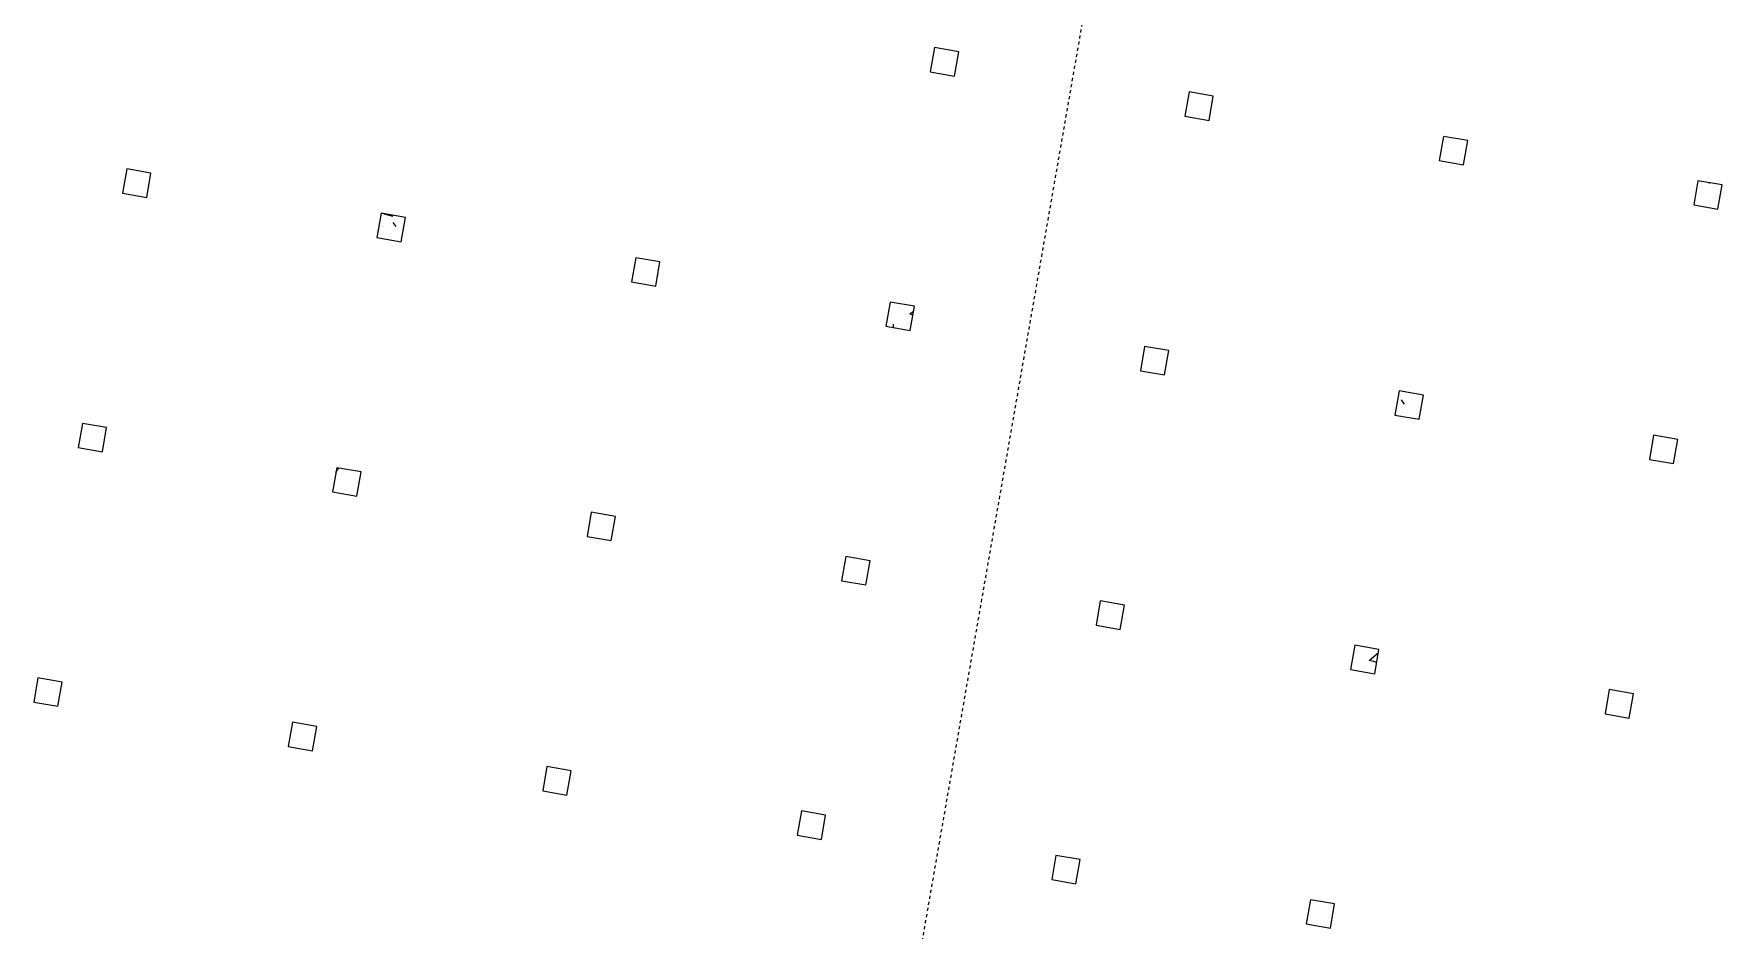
# Model space of a CAD drawing. Extents: x 274235 to 276654, y 142848 to 144425.
# Drawn here: x 276151.5 to 276206.4, y 143075.9 to 143105 of the extents above; entities that cross this region are included whole.
import ezdxf

# ---------------------------------------------------------------- set-up
doc = ezdxf.new("R2010")
doc.units = 0
doc.header["$LTSCALE"] = 1.5
doc.linetypes.add('Hidden 1_32_', pattern=[1.389063, 0.79375, -0.595313])
doc.layers.get('0').update_dxf_attribs({"linetype": 'CONTINUOUS', "lineweight": 0})
doc.layers.add('_ACM-A-DETL', color=7, linetype='CONTINUOUS', lineweight=5)
doc.layers.add('_ACM-S-STRU-CLOS', color=5, linetype='CONTINUOUS', lineweight=5)

# ---------------------------------------------------------------- blocks, each defined once
blk = doc.blocks.new('M_Concrete-Rectangular-Column - 800 x 800mm-V16-B1_Working')
at = {"layer": '_ACM-A-DETL', "color": 250}
for p, q in [((400, 400), (-400, 400)), ((-400, 400), (-400, -400)), ((400, -400), (400, 400)), ((-400, -400), (400, -400))]:
    blk.add_line(p, q, dxfattribs=at)
blk = doc.blocks.new('M_Concrete-Rectangular-Column - 800 x 800mm-V17-B1_Working')
at = {"layer": '_ACM-A-DETL', "color": 250}
for p, q in [((400, 400), (-400, 400)), ((-400, 400), (-400, -400)), ((400, -400), (400, 400)), ((-400, -400), (400, -400))]:
    blk.add_line(p, q, dxfattribs=at)
blk = doc.blocks.new('M_Concrete-Rectangular-Column - 800 x 800mm-V18-B1_Working')
at = {"layer": '_ACM-S-STRU-CLOS'}
h = blk.add_hatch(dxfattribs=at)
h.set_pattern_fill('FP_10', color=256, style=0, pattern_type=2)
h.set_pattern_definition([(50, (-924604, -663204.6), (3643.682, -318.781), [381, -4191]), (355, (-924604, -663204.6), (-704.856, 3821.136), [304.8, -3352.8]), (100.451, (-924300.5, -663231), (2938.852, 3502.332), [323.8, -3561.801]), (46.184, (-924604, -662188.6), (5421.582, -840.855), [571.5, -6286.5]), (96.636, (-924152.3, -662258.6), (4748.051, 4948.551), [485.7, -5342.702]), (351.184, (-924604, -662188.6), (4748.1, 4948.506), [457.2, -5029.2]), (21, (-924096, -662442.6), (3032.288, -2045.3045), [381, -4191]), (326, (-924096, -662442.6), (1236.042, 3683.762), [304.8, -3352.8]), (71.451, (-923843.4, -662613), (4268.343, 1638.425), [323.8, -3561.801]), (37.5, (-924604.1, -663204.6), (61.772, 1691.1008), [167.64, -3144.52, 167.64, -6601.46]), (37.5, (-924604.1, -663204.6), (61.772, 1691.1008), [-3479.8, -3235.96, 167.64, -3197.86]), (7.5, (-924604.1, -663204.6), (1336.3933, 2003.6115), [167.64, -1772.92, 167.64, -4351.02]), (7.5, (-924604.1, -663204.6), (1336.3933, 2003.6115), [-2108.2, -3068.32, 167.64, -1115.06]), (327.5, (-925737, -663204.6), (2711.8178, -114.5786), [167.64, -1102.36, -9220.2]), (327.5, (-925737, -663204.6), (2711.8178, -114.5786), [-1270, 167.64, -3794.76, -5257.8]), (327.5, (-925737, -663204.6), (2711.8178, -114.5786), [-5232.4, 167.64, -5090.16]), (317.5, (-926245, -663204.6), (2962.5856, 508.5334), [167.64, -1483.36, 167.64, -6197.6]), (317.5, (-926245, -663204.6), (2962.5856, 508.5334), [-1818.64, -2463.8, 167.64, -3566.16])])
h.paths.add_polyline_path([(400, -400), (400, 400), (-400, 400), (-400, -400)])
at = {"layer": '_ACM-A-DETL', "color": 250}
for p, q in [((400, 400), (-400, 400)), ((-400, 400), (-400, -400)), ((400, -400), (400, 400)), ((-400, -400), (400, -400))]:
    blk.add_line(p, q, dxfattribs=at)
blk = doc.blocks.new('M_Concrete-Rectangular-Column - 800 x 800mm-V19-B1_Working')
at = {"layer": '_ACM-A-DETL', "color": 250}
for p, q in [((400, 400), (-400, 400)), ((-400, 400), (-400, -400)), ((400, -400), (400, 400)), ((-400, -400), (400, -400))]:
    blk.add_line(p, q, dxfattribs=at)
blk = doc.blocks.new('M_Concrete-Rectangular-Column - 800 x 800mm-V22-B1_Working')
at = {"layer": '_ACM-S-STRU-CLOS'}
h = blk.add_hatch(dxfattribs=at)
h.set_pattern_fill('FP_13', color=256, style=0, pattern_type=2)
h.set_pattern_definition([(50, (-941404, -663204.6), (3643.682, -318.781), [381, -4191]), (355, (-941404, -663204.6), (-704.856, 3821.136), [304.8, -3352.8]), (100.451, (-941100.5, -663231), (2938.852, 3502.332), [323.8, -3561.801]), (46.184, (-941404, -662188.6), (5421.582, -840.855), [571.5, -6286.5]), (96.636, (-940952.3, -662258.6), (4748.051, 4948.551), [485.7, -5342.702]), (351.184, (-941404, -662188.6), (4748.1, 4948.506), [457.2, -5029.2]), (21, (-940896, -662442.6), (3032.288, -2045.3045), [381, -4191]), (326, (-940896, -662442.6), (1236.042, 3683.762), [304.8, -3352.8]), (71.451, (-940643.4, -662613), (4268.343, 1638.425), [323.8, -3561.801]), (37.5, (-941404.1, -663204.6), (61.772, 1691.1008), [167.64, -3144.52, 167.64, -6601.46]), (37.5, (-941404.1, -663204.6), (61.772, 1691.1008), [-3479.8, -3235.96, 167.64, -3197.86]), (7.5, (-941404.1, -663204.6), (1336.3933, 2003.6115), [167.64, -1772.92, 167.64, -4351.02]), (7.5, (-941404.1, -663204.6), (1336.3933, 2003.6115), [-2108.2, -3068.32, 167.64, -1115.06]), (327.5, (-942537, -663204.6), (2711.8178, -114.5786), [167.64, -1102.36, -9220.2]), (327.5, (-942537, -663204.6), (2711.8178, -114.5786), [-1270, 167.64, -3794.76, -5257.8]), (327.5, (-942537, -663204.6), (2711.8178, -114.5786), [-5232.4, 167.64, -5090.16]), (317.5, (-943045, -663204.6), (2962.5856, 508.5334), [167.64, -1483.36, 167.64, -6197.6]), (317.5, (-943045, -663204.6), (2962.5856, 508.5334), [-1818.64, -2463.8, 167.64, -3566.16])])
h.paths.add_polyline_path([(400, -400), (400, 400), (-400, 400), (-400, -400)])
at = {"layer": '_ACM-A-DETL', "color": 250}
for p, q in [((400, 400), (-400, 400)), ((-400, 400), (-400, -400)), ((400, -400), (400, 400)), ((-400, -400), (400, -400))]:
    blk.add_line(p, q, dxfattribs=at)
blk = doc.blocks.new('M_Concrete-Rectangular-Column - 800 x 800mm-V30-B1_Working')
at = {"layer": '_ACM-A-DETL', "color": 250}
for p, q in [((400, 400), (-400, 400)), ((-400, 400), (-400, -400)), ((400, -400), (400, 400)), ((-400, -400), (400, -400))]:
    blk.add_line(p, q, dxfattribs=at)
blk = doc.blocks.new('M_Concrete-Rectangular-Column - 800 x 800mm-V31-B1_Working')
at = {"layer": '_ACM-S-STRU-CLOS'}
h = blk.add_hatch(dxfattribs=at)
h.set_pattern_fill('FP_18', color=256, style=0, pattern_type=2)
h.set_pattern_definition([(50, (-933004, -671604.6), (3643.682, -318.781), [381, -4191]), (355, (-933004, -671604.6), (-704.856, 3821.136), [304.8, -3352.8]), (100.451, (-932700.5, -671631), (2938.852, 3502.332), [323.8, -3561.801]), (46.184, (-933004, -670588.6), (5421.582, -840.855), [571.5, -6286.5]), (96.636, (-932552.3, -670658.6), (4748.051, 4948.551), [485.7, -5342.702]), (351.184, (-933004, -670588.6), (4748.1, 4948.506), [457.2, -5029.2]), (21, (-932496, -670842.6), (3032.288, -2045.3045), [381, -4191]), (326, (-932496, -670842.6), (1236.042, 3683.762), [304.8, -3352.8]), (71.451, (-932243.4, -671013), (4268.343, 1638.425), [323.8, -3561.801]), (37.5, (-933004.1, -671604.6), (61.772, 1691.1008), [167.64, -3144.52, 167.64, -6601.46]), (37.5, (-933004.1, -671604.6), (61.772, 1691.1008), [-3479.8, -3235.96, 167.64, -3197.86]), (7.5, (-933004.1, -671604.6), (1336.3933, 2003.6115), [167.64, -1772.92, 167.64, -4351.02]), (7.5, (-933004.1, -671604.6), (1336.3933, 2003.6115), [-2108.2, -3068.32, 167.64, -1115.06]), (327.5, (-934137, -671604.6), (2711.8178, -114.5786), [167.64, -1102.36, -9220.2]), (327.5, (-934137, -671604.6), (2711.8178, -114.5786), [-1270, 167.64, -3794.76, -5257.8]), (327.5, (-934137, -671604.6), (2711.8178, -114.5786), [-5232.4, 167.64, -5090.16]), (317.5, (-934645, -671604.6), (2962.5856, 508.5334), [167.64, -1483.36, 167.64, -6197.6]), (317.5, (-934645, -671604.6), (2962.5856, 508.5334), [-1818.64, -2463.8, 167.64, -3566.16])])
h.paths.add_polyline_path([(400, -400), (400, 400), (-400, 400), (-400, -400)])
at = {"layer": '_ACM-A-DETL', "color": 250}
for p, q in [((400, 400), (-400, 400)), ((-400, 400), (-400, -400)), ((400, -400), (400, 400)), ((-400, -400), (400, -400))]:
    blk.add_line(p, q, dxfattribs=at)
blk = doc.blocks.new('M_Concrete-Rectangular-Column - 800 x 800mm-V33-B1_Working')
at = {"layer": '_ACM-A-DETL', "color": 250}
for p, q in [((400, 400), (-400, 400)), ((-400, 400), (-400, -400)), ((400, -400), (400, 400)), ((-400, -400), (400, -400))]:
    blk.add_line(p, q, dxfattribs=at)
blk = doc.blocks.new('M_Concrete-Rectangular-Column - 800 x 800mm-V41-B1_Working')
at = {"layer": '_ACM-A-DETL', "color": 250}
for p, q in [((400, 400), (-400, 400)), ((-400, 400), (-400, -400)), ((400, -400), (400, 400)), ((-400, -400), (400, -400))]:
    blk.add_line(p, q, dxfattribs=at)
blk = doc.blocks.new('M_Concrete-Rectangular-Column - 800 x 800mm-V42-B1_Working')
at = {"layer": '_ACM-S-STRU-CLOS'}
h = blk.add_hatch(dxfattribs=at)
h.set_pattern_fill('FP_25', color=256, style=0, pattern_type=2)
h.set_pattern_definition([(50, (-916204, -680004.6), (3643.682, -318.781), [381, -4191]), (355, (-916204, -680004.6), (-704.856, 3821.136), [304.8, -3352.8]), (100.451, (-915900.5, -680031), (2938.852, 3502.332), [323.8, -3561.801]), (46.184, (-916204, -678988.6), (5421.582, -840.855), [571.5, -6286.5]), (96.636, (-915752.3, -679058.6), (4748.051, 4948.551), [485.7, -5342.702]), (351.184, (-916204, -678988.6), (4748.1, 4948.506), [457.2, -5029.2]), (21, (-915696, -679242.6), (3032.288, -2045.3045), [381, -4191]), (326, (-915696, -679242.6), (1236.042, 3683.762), [304.8, -3352.8]), (71.451, (-915443.4, -679413), (4268.343, 1638.425), [323.8, -3561.801]), (37.5, (-916204.1, -680004.6), (61.772, 1691.1008), [167.64, -3144.52, 167.64, -6601.46]), (37.5, (-916204.1, -680004.6), (61.772, 1691.1008), [-3479.8, -3235.96, 167.64, -3197.86]), (7.5, (-916204.1, -680004.6), (1336.3933, 2003.6115), [167.64, -1772.92, 167.64, -4351.02]), (7.5, (-916204.1, -680004.6), (1336.3933, 2003.6115), [-2108.2, -3068.32, 167.64, -1115.06]), (327.5, (-917337, -680004.6), (2711.8178, -114.5786), [167.64, -1102.36, -9220.2]), (327.5, (-917337, -680004.6), (2711.8178, -114.5786), [-1270, 167.64, -3794.76, -5257.8]), (327.5, (-917337, -680004.6), (2711.8178, -114.5786), [-5232.4, 167.64, -5090.16]), (317.5, (-917845, -680004.6), (2962.5856, 508.5334), [167.64, -1483.36, 167.64, -6197.6]), (317.5, (-917845, -680004.6), (2962.5856, 508.5334), [-1818.64, -2463.8, 167.64, -3566.16])])
h.paths.add_polyline_path([(400, -400), (400, 400), (-400, 400), (-400, -400)])
at = {"layer": '_ACM-A-DETL', "color": 250}
for p, q in [((400, 400), (-400, 400)), ((-400, 400), (-400, -400)), ((400, -400), (400, 400)), ((-400, -400), (400, -400))]:
    blk.add_line(p, q, dxfattribs=at)
blk = doc.blocks.new('M_Concrete-Rectangular-Column - 800 x 800mm-V43-B1_Working')
at = {"layer": '_ACM-A-DETL', "color": 250}
for p, q in [((400, 400), (-400, 400)), ((-400, 400), (-400, -400)), ((400, -400), (400, 400)), ((-400, -400), (400, -400))]:
    blk.add_line(p, q, dxfattribs=at)
blk = doc.blocks.new('M_Concrete-Rectangular-Column - 800 x 800mm-V44-B1_Working')
at = {"layer": '_ACM-S-STRU-CLOS'}
h = blk.add_hatch(dxfattribs=at)
h.set_pattern_fill('FP_26', color=256, style=0, pattern_type=2)
h.set_pattern_definition([(50, (-933004, -680004.6), (3643.682, -318.781), [381, -4191]), (355, (-933004, -680004.6), (-704.856, 3821.136), [304.8, -3352.8]), (100.451, (-932700.5, -680031), (2938.852, 3502.332), [323.8, -3561.801]), (46.184, (-933004, -678988.6), (5421.582, -840.855), [571.5, -6286.5]), (96.636, (-932552.3, -679058.6), (4748.051, 4948.551), [485.7, -5342.702]), (351.184, (-933004, -678988.6), (4748.1, 4948.506), [457.2, -5029.2]), (21, (-932496, -679242.6), (3032.288, -2045.3045), [381, -4191]), (326, (-932496, -679242.6), (1236.042, 3683.762), [304.8, -3352.8]), (71.451, (-932243.4, -679413), (4268.343, 1638.425), [323.8, -3561.801]), (37.5, (-933004.1, -680004.6), (61.772, 1691.1008), [167.64, -3144.52, 167.64, -6601.46]), (37.5, (-933004.1, -680004.6), (61.772, 1691.1008), [-3479.8, -3235.96, 167.64, -3197.86]), (7.5, (-933004.1, -680004.6), (1336.3933, 2003.6115), [167.64, -1772.92, 167.64, -4351.02]), (7.5, (-933004.1, -680004.6), (1336.3933, 2003.6115), [-2108.2, -3068.32, 167.64, -1115.06]), (327.5, (-934137, -680004.6), (2711.8178, -114.5786), [167.64, -1102.36, -9220.2]), (327.5, (-934137, -680004.6), (2711.8178, -114.5786), [-1270, 167.64, -3794.76, -5257.8]), (327.5, (-934137, -680004.6), (2711.8178, -114.5786), [-5232.4, 167.64, -5090.16]), (317.5, (-934645, -680004.6), (2962.5856, 508.5334), [167.64, -1483.36, 167.64, -6197.6]), (317.5, (-934645, -680004.6), (2962.5856, 508.5334), [-1818.64, -2463.8, 167.64, -3566.16])])
h.paths.add_polyline_path([(400, -400), (400, 400), (-400, 400), (-400, -400)])
at = {"layer": '_ACM-A-DETL', "color": 250}
for p, q in [((400, 400), (-400, 400)), ((-400, 400), (-400, -400)), ((400, -400), (400, 400)), ((-400, -400), (400, -400))]:
    blk.add_line(p, q, dxfattribs=at)
blk = doc.blocks.new('M_Concrete-Rectangular-Column - 800 x 800mm-V45-B1_Working')
at = {"layer": '_ACM-S-STRU-CLOS'}
h = blk.add_hatch(dxfattribs=at)
h.set_pattern_fill('FP_27', color=256, style=0, pattern_type=2)
h.set_pattern_definition([(50, (-949804, -680004.6), (3643.682, -318.781), [381, -4191]), (355, (-949804, -680004.6), (-704.856, 3821.136), [304.8, -3352.8]), (100.451, (-949500.5, -680031), (2938.852, 3502.332), [323.8, -3561.801]), (46.184, (-949804, -678988.6), (5421.582, -840.855), [571.5, -6286.5]), (96.636, (-949352.3, -679058.6), (4748.051, 4948.551), [485.7, -5342.702]), (351.184, (-949804, -678988.6), (4748.1, 4948.506), [457.2, -5029.2]), (21, (-949296, -679242.6), (3032.288, -2045.3045), [381, -4191]), (326, (-949296, -679242.6), (1236.042, 3683.762), [304.8, -3352.8]), (71.451, (-949043.4, -679413), (4268.343, 1638.425), [323.8, -3561.801]), (37.5, (-949804.1, -680004.6), (61.772, 1691.1008), [167.64, -3144.52, 167.64, -6601.46]), (37.5, (-949804.1, -680004.6), (61.772, 1691.1008), [-3479.8, -3235.96, 167.64, -3197.86]), (7.5, (-949804.1, -680004.6), (1336.3933, 2003.6115), [167.64, -1772.92, 167.64, -4351.02]), (7.5, (-949804.1, -680004.6), (1336.3933, 2003.6115), [-2108.2, -3068.32, 167.64, -1115.06]), (327.5, (-950937, -680004.6), (2711.8178, -114.5786), [167.64, -1102.36, -9220.2]), (327.5, (-950937, -680004.6), (2711.8178, -114.5786), [-1270, 167.64, -3794.76, -5257.8]), (327.5, (-950937, -680004.6), (2711.8178, -114.5786), [-5232.4, 167.64, -5090.16]), (317.5, (-951445, -680004.6), (2962.5856, 508.5334), [167.64, -1483.36, 167.64, -6197.6]), (317.5, (-951445, -680004.6), (2962.5856, 508.5334), [-1818.64, -2463.8, 167.64, -3566.16])])
h.paths.add_polyline_path([(400, -400), (400, 400), (-400, 400), (-400, -400)])
at = {"layer": '_ACM-A-DETL', "color": 250}
for p, q in [((400, 400), (-400, 400)), ((-400, 400), (-400, -400)), ((400, -400), (400, 400)), ((-400, -400), (400, -400))]:
    blk.add_line(p, q, dxfattribs=at)
blk = doc.blocks.new('M_Concrete-Rectangular-Column - 800 x 800mm-V46-B1_Working')
at = {"layer": '_ACM-A-DETL', "color": 250}
for p, q in [((400, 400), (-400, 400)), ((-400, 400), (-400, -400)), ((400, -400), (400, 400)), ((-400, -400), (400, -400))]:
    blk.add_line(p, q, dxfattribs=at)
blk = doc.blocks.new('M_Concrete-Rectangular-Column - 800 x 800mm-V48-B1_Working')
at = {"layer": '_ACM-A-DETL', "color": 250}
for p, q in [((400, 400), (-400, 400)), ((-400, 400), (-400, -400)), ((400, -400), (400, 400)), ((-400, -400), (400, -400))]:
    blk.add_line(p, q, dxfattribs=at)
blk = doc.blocks.new('M_Concrete-Rectangular-Column - 800 x 800mm-V67-B1_Working')
at = {"layer": '_ACM-A-DETL', "color": 250}
for p, q in [((400, 400), (-400, 400)), ((-400, 400), (-400, -400)), ((400, -400), (400, 400)), ((-400, -400), (400, -400))]:
    blk.add_line(p, q, dxfattribs=at)
blk = doc.blocks.new('M_Concrete-Rectangular-Column - 800 x 800mm-V68-B1_Working')
at = {"layer": '_ACM-A-DETL', "color": 250}
for p, q in [((400, 400), (-400, 400)), ((-400, 400), (-400, -400)), ((400, -400), (400, 400)), ((-400, -400), (400, -400))]:
    blk.add_line(p, q, dxfattribs=at)
blk = doc.blocks.new('M_Concrete-Rectangular-Column - 800 x 800mm-V69-B1_Working')
at = {"layer": '_ACM-S-STRU-CLOS'}
h = blk.add_hatch(dxfattribs=at)
h.set_pattern_fill('FP_43', color=256, style=0, pattern_type=2)
h.set_pattern_definition([(50, (-958204, -688404.6), (3643.682, -318.781), [381, -4191]), (355, (-958204, -688404.6), (-704.856, 3821.136), [304.8, -3352.8]), (100.451, (-957900.5, -688431), (2938.852, 3502.332), [323.8, -3561.801]), (46.184, (-958204, -687388.6), (5421.582, -840.855), [571.5, -6286.5]), (96.636, (-957752.3, -687458.6), (4748.051, 4948.551), [485.7, -5342.702]), (351.184, (-958204, -687388.6), (4748.1, 4948.506), [457.2, -5029.2]), (21, (-957696, -687642.6), (3032.288, -2045.3045), [381, -4191]), (326, (-957696, -687642.6), (1236.042, 3683.762), [304.8, -3352.8]), (71.451, (-957443.4, -687813), (4268.343, 1638.425), [323.8, -3561.801]), (37.5, (-958204.1, -688404.6), (61.772, 1691.1008), [167.64, -3144.52, 167.64, -6601.46]), (37.5, (-958204.1, -688404.6), (61.772, 1691.1008), [-3479.8, -3235.96, 167.64, -3197.86]), (7.5, (-958204.1, -688404.6), (1336.3933, 2003.6115), [167.64, -1772.92, 167.64, -4351.02]), (7.5, (-958204.1, -688404.6), (1336.3933, 2003.6115), [-2108.2, -3068.32, 167.64, -1115.06]), (327.5, (-959337, -688404.6), (2711.8178, -114.5786), [167.64, -1102.36, -9220.2]), (327.5, (-959337, -688404.6), (2711.8178, -114.5786), [-1270, 167.64, -3794.76, -5257.8]), (327.5, (-959337, -688404.6), (2711.8178, -114.5786), [-5232.4, 167.64, -5090.16]), (317.5, (-959845, -688404.6), (2962.5856, 508.5334), [167.64, -1483.36, 167.64, -6197.6]), (317.5, (-959845, -688404.6), (2962.5856, 508.5334), [-1818.64, -2463.8, 167.64, -3566.16])])
h.paths.add_polyline_path([(400, -400), (400, 400), (-400, 400), (-400, -400)])
at = {"layer": '_ACM-A-DETL', "color": 250}
for p, q in [((400, 400), (-400, 400)), ((-400, 400), (-400, -400)), ((400, -400), (400, 400)), ((-400, -400), (400, -400))]:
    blk.add_line(p, q, dxfattribs=at)
blk = doc.blocks.new('M_Concrete-Rectangular-Column - 800 x 800mm-V70-B1_Working')
at = {"layer": '_ACM-S-STRU-CLOS'}
h = blk.add_hatch(dxfattribs=at)
h.set_pattern_fill('FP_44', color=256, style=0, pattern_type=2)
h.set_pattern_definition([(50, (-941404, -688404.6), (3643.682, -318.781), [381, -4191]), (355, (-941404, -688404.6), (-704.856, 3821.136), [304.8, -3352.8]), (100.451, (-941100.5, -688431), (2938.852, 3502.332), [323.8, -3561.801]), (46.184, (-941404, -687388.6), (5421.582, -840.855), [571.5, -6286.5]), (96.636, (-940952.3, -687458.6), (4748.051, 4948.551), [485.7, -5342.702]), (351.184, (-941404, -687388.6), (4748.1, 4948.506), [457.2, -5029.2]), (21, (-940896, -687642.6), (3032.288, -2045.3045), [381, -4191]), (326, (-940896, -687642.6), (1236.042, 3683.762), [304.8, -3352.8]), (71.451, (-940643.4, -687813), (4268.343, 1638.425), [323.8, -3561.801]), (37.5, (-941404.1, -688404.6), (61.772, 1691.1008), [167.64, -3144.52, 167.64, -6601.46]), (37.5, (-941404.1, -688404.6), (61.772, 1691.1008), [-3479.8, -3235.96, 167.64, -3197.86]), (7.5, (-941404.1, -688404.6), (1336.3933, 2003.6115), [167.64, -1772.92, 167.64, -4351.02]), (7.5, (-941404.1, -688404.6), (1336.3933, 2003.6115), [-2108.2, -3068.32, 167.64, -1115.06]), (327.5, (-942537, -688404.6), (2711.8178, -114.5786), [167.64, -1102.36, -9220.2]), (327.5, (-942537, -688404.6), (2711.8178, -114.5786), [-1270, 167.64, -3794.76, -5257.8]), (327.5, (-942537, -688404.6), (2711.8178, -114.5786), [-5232.4, 167.64, -5090.16]), (317.5, (-943045, -688404.6), (2962.5856, 508.5334), [167.64, -1483.36, 167.64, -6197.6]), (317.5, (-943045, -688404.6), (2962.5856, 508.5334), [-1818.64, -2463.8, 167.64, -3566.16])])
h.paths.add_polyline_path([(400, -400), (400, 400), (-400, 400), (-400, -400)])
at = {"layer": '_ACM-A-DETL', "color": 250}
for p, q in [((400, 400), (-400, 400)), ((-400, 400), (-400, -400)), ((400, -400), (400, 400)), ((-400, -400), (400, -400))]:
    blk.add_line(p, q, dxfattribs=at)
blk = doc.blocks.new('M_Concrete-Rectangular-Column - 800 x 800mm-V1111-B1_Working')
at = {"layer": '_ACM-A-DETL', "color": 250}
for p, q in [((400, 400), (-400, 400)), ((-400, 400), (-400, -400)), ((400, -400), (400, 400)), ((-400, -400), (400, -400))]:
    blk.add_line(p, q, dxfattribs=at)
blk = doc.blocks.new('M_Concrete-Rectangular-Column - 800 x 800mm-V1112-B1_Working')
at = {"layer": '_ACM-S-STRU-CLOS'}
h = blk.add_hatch(dxfattribs=at)
h.set_pattern_fill('FP_695', color=256, style=0, pattern_type=2)
h.set_pattern_definition([(50, (-916204, -671604.6), (3643.682, -318.781), [381, -4191]), (355, (-916204, -671604.6), (-704.856, 3821.136), [304.8, -3352.8]), (100.451, (-915900.5, -671631), (2938.852, 3502.332), [323.8, -3561.801]), (46.184, (-916204, -670588.6), (5421.582, -840.855), [571.5, -6286.5]), (96.636, (-915752.3, -670658.6), (4748.051, 4948.551), [485.7, -5342.702]), (351.184, (-916204, -670588.6), (4748.1, 4948.506), [457.2, -5029.2]), (21, (-915696, -670842.6), (3032.288, -2045.3045), [381, -4191]), (326, (-915696, -670842.6), (1236.042, 3683.762), [304.8, -3352.8]), (71.451, (-915443.4, -671013), (4268.343, 1638.425), [323.8, -3561.801]), (37.5, (-916204.1, -671604.6), (61.772, 1691.1008), [167.64, -3144.52, 167.64, -6601.46]), (37.5, (-916204.1, -671604.6), (61.772, 1691.1008), [-3479.8, -3235.96, 167.64, -3197.86]), (7.5, (-916204.1, -671604.6), (1336.3933, 2003.6115), [167.64, -1772.92, 167.64, -4351.02]), (7.5, (-916204.1, -671604.6), (1336.3933, 2003.6115), [-2108.2, -3068.32, 167.64, -1115.06]), (327.5, (-917337, -671604.6), (2711.8178, -114.5786), [167.64, -1102.36, -9220.2]), (327.5, (-917337, -671604.6), (2711.8178, -114.5786), [-1270, 167.64, -3794.76, -5257.8]), (327.5, (-917337, -671604.6), (2711.8178, -114.5786), [-5232.4, 167.64, -5090.16]), (317.5, (-917845, -671604.6), (2962.5856, 508.5334), [167.64, -1483.36, 167.64, -6197.6]), (317.5, (-917845, -671604.6), (2962.5856, 508.5334), [-1818.64, -2463.8, 167.64, -3566.16])])
h.paths.add_polyline_path([(400, -400), (400, 400), (-400, 400), (-400, -400)])
at = {"layer": '_ACM-A-DETL', "color": 250}
for p, q in [((400, 400), (-400, 400)), ((-400, 400), (-400, -400)), ((400, -400), (400, 400)), ((-400, -400), (400, -400))]:
    blk.add_line(p, q, dxfattribs=at)
blk = doc.blocks.new('M_Concrete-Rectangular-Column - 800 x 800mm-V1113-B1_Working')
at = {"layer": '_ACM-S-STRU-CLOS'}
h = blk.add_hatch(dxfattribs=at)
h.set_pattern_fill('FP_696', color=256, style=0, pattern_type=2)
h.set_pattern_definition([(50, (-949804, -671604.6), (3643.682, -318.781), [381, -4191]), (355, (-949804, -671604.6), (-704.856, 3821.136), [304.8, -3352.8]), (100.451, (-949500.5, -671631), (2938.852, 3502.332), [323.8, -3561.801]), (46.184, (-949804, -670588.6), (5421.582, -840.855), [571.5, -6286.5]), (96.636, (-949352.3, -670658.6), (4748.051, 4948.551), [485.7, -5342.702]), (351.184, (-949804, -670588.6), (4748.1, 4948.506), [457.2, -5029.2]), (21, (-949296, -670842.6), (3032.288, -2045.3045), [381, -4191]), (326, (-949296, -670842.6), (1236.042, 3683.762), [304.8, -3352.8]), (71.451, (-949043.4, -671013), (4268.343, 1638.425), [323.8, -3561.801]), (37.5, (-949804.1, -671604.6), (61.772, 1691.1008), [167.64, -3144.52, 167.64, -6601.46]), (37.5, (-949804.1, -671604.6), (61.772, 1691.1008), [-3479.8, -3235.96, 167.64, -3197.86]), (7.5, (-949804.1, -671604.6), (1336.3933, 2003.6115), [167.64, -1772.92, 167.64, -4351.02]), (7.5, (-949804.1, -671604.6), (1336.3933, 2003.6115), [-2108.2, -3068.32, 167.64, -1115.06]), (327.5, (-950937, -671604.6), (2711.8178, -114.5786), [167.64, -1102.36, -9220.2]), (327.5, (-950937, -671604.6), (2711.8178, -114.5786), [-1270, 167.64, -3794.76, -5257.8]), (327.5, (-950937, -671604.6), (2711.8178, -114.5786), [-5232.4, 167.64, -5090.16]), (317.5, (-951445, -671604.6), (2962.5856, 508.5334), [167.64, -1483.36, 167.64, -6197.6]), (317.5, (-951445, -671604.6), (2962.5856, 508.5334), [-1818.64, -2463.8, 167.64, -3566.16])])
h.paths.add_polyline_path([(400, -400), (400, 400), (-400, 400), (-400, -400)])
at = {"layer": '_ACM-A-DETL', "color": 250}
for p, q in [((400, 400), (-400, 400)), ((-400, 400), (-400, -400)), ((400, -400), (400, 400)), ((-400, -400), (400, -400))]:
    blk.add_line(p, q, dxfattribs=at)
blk = doc.blocks.new('M_Concrete-Rectangular-Column - 800 x 800mm-V1114-B1_Working')
at = {"layer": '_ACM-A-DETL', "color": 250}
for p, q in [((400, 400), (-400, 400)), ((-400, 400), (-400, -400)), ((400, -400), (400, 400)), ((-400, -400), (400, -400))]:
    blk.add_line(p, q, dxfattribs=at)
blk = doc.blocks.new('M_Concrete-Rectangular-Column - 800 x 800mm-V1122-B1_Working')
at = {"layer": '_ACM-S-STRU-CLOS'}
h = blk.add_hatch(dxfattribs=at)
h.set_pattern_fill('FP_702', color=256, style=0, pattern_type=2)
h.set_pattern_definition([(50, (-933004, -663204.6), (3643.682, -318.781), [381, -4191]), (355, (-933004, -663204.6), (-704.856, 3821.136), [304.8, -3352.8]), (100.451, (-932700.5, -663231), (2938.852, 3502.332), [323.8, -3561.801]), (46.184, (-933004, -662188.6), (5421.582, -840.855), [571.5, -6286.5]), (96.636, (-932552.3, -662258.6), (4748.051, 4948.551), [485.7, -5342.702]), (351.184, (-933004, -662188.6), (4748.1, 4948.506), [457.2, -5029.2]), (21, (-932496, -662442.6), (3032.288, -2045.3045), [381, -4191]), (326, (-932496, -662442.6), (1236.042, 3683.762), [304.8, -3352.8]), (71.451, (-932243.4, -662613), (4268.343, 1638.425), [323.8, -3561.801]), (37.5, (-933004.1, -663204.6), (61.772, 1691.1008), [167.64, -3144.52, 167.64, -6601.46]), (37.5, (-933004.1, -663204.6), (61.772, 1691.1008), [-3479.8, -3235.96, 167.64, -3197.86]), (7.5, (-933004.1, -663204.6), (1336.3933, 2003.6115), [167.64, -1772.92, 167.64, -4351.02]), (7.5, (-933004.1, -663204.6), (1336.3933, 2003.6115), [-2108.2, -3068.32, 167.64, -1115.06]), (327.5, (-934137, -663204.6), (2711.8178, -114.5786), [167.64, -1102.36, -9220.2]), (327.5, (-934137, -663204.6), (2711.8178, -114.5786), [-1270, 167.64, -3794.76, -5257.8]), (327.5, (-934137, -663204.6), (2711.8178, -114.5786), [-5232.4, 167.64, -5090.16]), (317.5, (-934645, -663204.6), (2962.5856, 508.5334), [167.64, -1483.36, 167.64, -6197.6]), (317.5, (-934645, -663204.6), (2962.5856, 508.5334), [-1818.64, -2463.8, 167.64, -3566.16])])
h.paths.add_polyline_path([(400, -400), (400, 400), (-400, 400), (-400, -400)])
at = {"layer": '_ACM-A-DETL', "color": 250}
for p, q in [((400, 400), (-400, 400)), ((-400, 400), (-400, -400)), ((400, -400), (400, 400)), ((-400, -400), (400, -400))]:
    blk.add_line(p, q, dxfattribs=at)
blk = doc.blocks.new('BASEMENT20250512')
at = {"layer": '_ACM-A-DETL', "color": 250, "linetype": 'Hidden 1_32_'}
blk.add_line((937204.1237, 622104.5647), (937204.1237, 747904.5653), dxfattribs=at)
at = {"layer": '_ACM-S-STRU-CLOS'}
for name, p in [('M_Concrete-Rectangular-Column - 800 x 800mm-V67-B1_Working', (933004.1237, 688404.5655)), ('M_Concrete-Rectangular-Column - 800 x 800mm-V70-B1_Working', (941404.1237, 688404.5655)), ('M_Concrete-Rectangular-Column - 800 x 800mm-V68-B1_Working', (949804.1236, 688404.5655)), ('M_Concrete-Rectangular-Column - 800 x 800mm-V69-B1_Working', (958204.1236, 688404.5655)), ('M_Concrete-Rectangular-Column - 800 x 800mm-V41-B1_Working', (907804.1238, 680004.5655)), ('M_Concrete-Rectangular-Column - 800 x 800mm-V42-B1_Working', (916204.1237, 680004.5655)), ('M_Concrete-Rectangular-Column - 800 x 800mm-V43-B1_Working', (924604.1237, 680004.5655)), ('M_Concrete-Rectangular-Column - 800 x 800mm-V44-B1_Working', (933004.1237, 680004.5655)), ('M_Concrete-Rectangular-Column - 800 x 800mm-V48-B1_Working', (941404.1237, 680004.5655)), ('M_Concrete-Rectangular-Column - 800 x 800mm-V45-B1_Working', (949804.1236, 680004.5655)), ('M_Concrete-Rectangular-Column - 800 x 800mm-V46-B1_Working', (958204.1236, 680004.5655)), ('M_Concrete-Rectangular-Column - 800 x 800mm-V1111-B1_Working', (907804.1238, 671604.5656)), ('M_Concrete-Rectangular-Column - 800 x 800mm-V1112-B1_Working', (916204.1237, 671604.5656)), ('M_Concrete-Rectangular-Column - 800 x 800mm-V30-B1_Working', (924604.1237, 671604.5656)), ('M_Concrete-Rectangular-Column - 800 x 800mm-V31-B1_Working', (933004.1237, 671604.5656)), ('M_Concrete-Rectangular-Column - 800 x 800mm-V33-B1_Working', (941404.1237, 671604.5656)), ('M_Concrete-Rectangular-Column - 800 x 800mm-V1113-B1_Working', (949804.1236, 671604.5656)), ('M_Concrete-Rectangular-Column - 800 x 800mm-V1114-B1_Working', (958204.1236, 671604.5656)), ('M_Concrete-Rectangular-Column - 800 x 800mm-V16-B1_Working', (907804.1238, 663204.5656)), ('M_Concrete-Rectangular-Column - 800 x 800mm-V17-B1_Working', (916204.1237, 663204.5656)), ('M_Concrete-Rectangular-Column - 800 x 800mm-V18-B1_Working', (924604.1237, 663204.5656)), ('M_Concrete-Rectangular-Column - 800 x 800mm-V1122-B1_Working', (933004.1237, 663204.5656)), ('M_Concrete-Rectangular-Column - 800 x 800mm-V22-B1_Working', (941404.1237, 663204.5656)), ('M_Concrete-Rectangular-Column - 800 x 800mm-V19-B1_Working', (949804.1236, 663204.5656))]:
    blk.add_blockref(name, p, dxfattribs=at)

msp = doc.modelspace()

# ---------------------------------------------------------------- block references
at = {"xscale": 0.0009999999999999994, "yscale": 0.001, "zscale": 0.001, "rotation": 350.1075696352769}
msp.add_blockref('BASEMENT20250512', (275143.722, 142586.221), dxfattribs=at)

doc.saveas('drawing.dxf')
